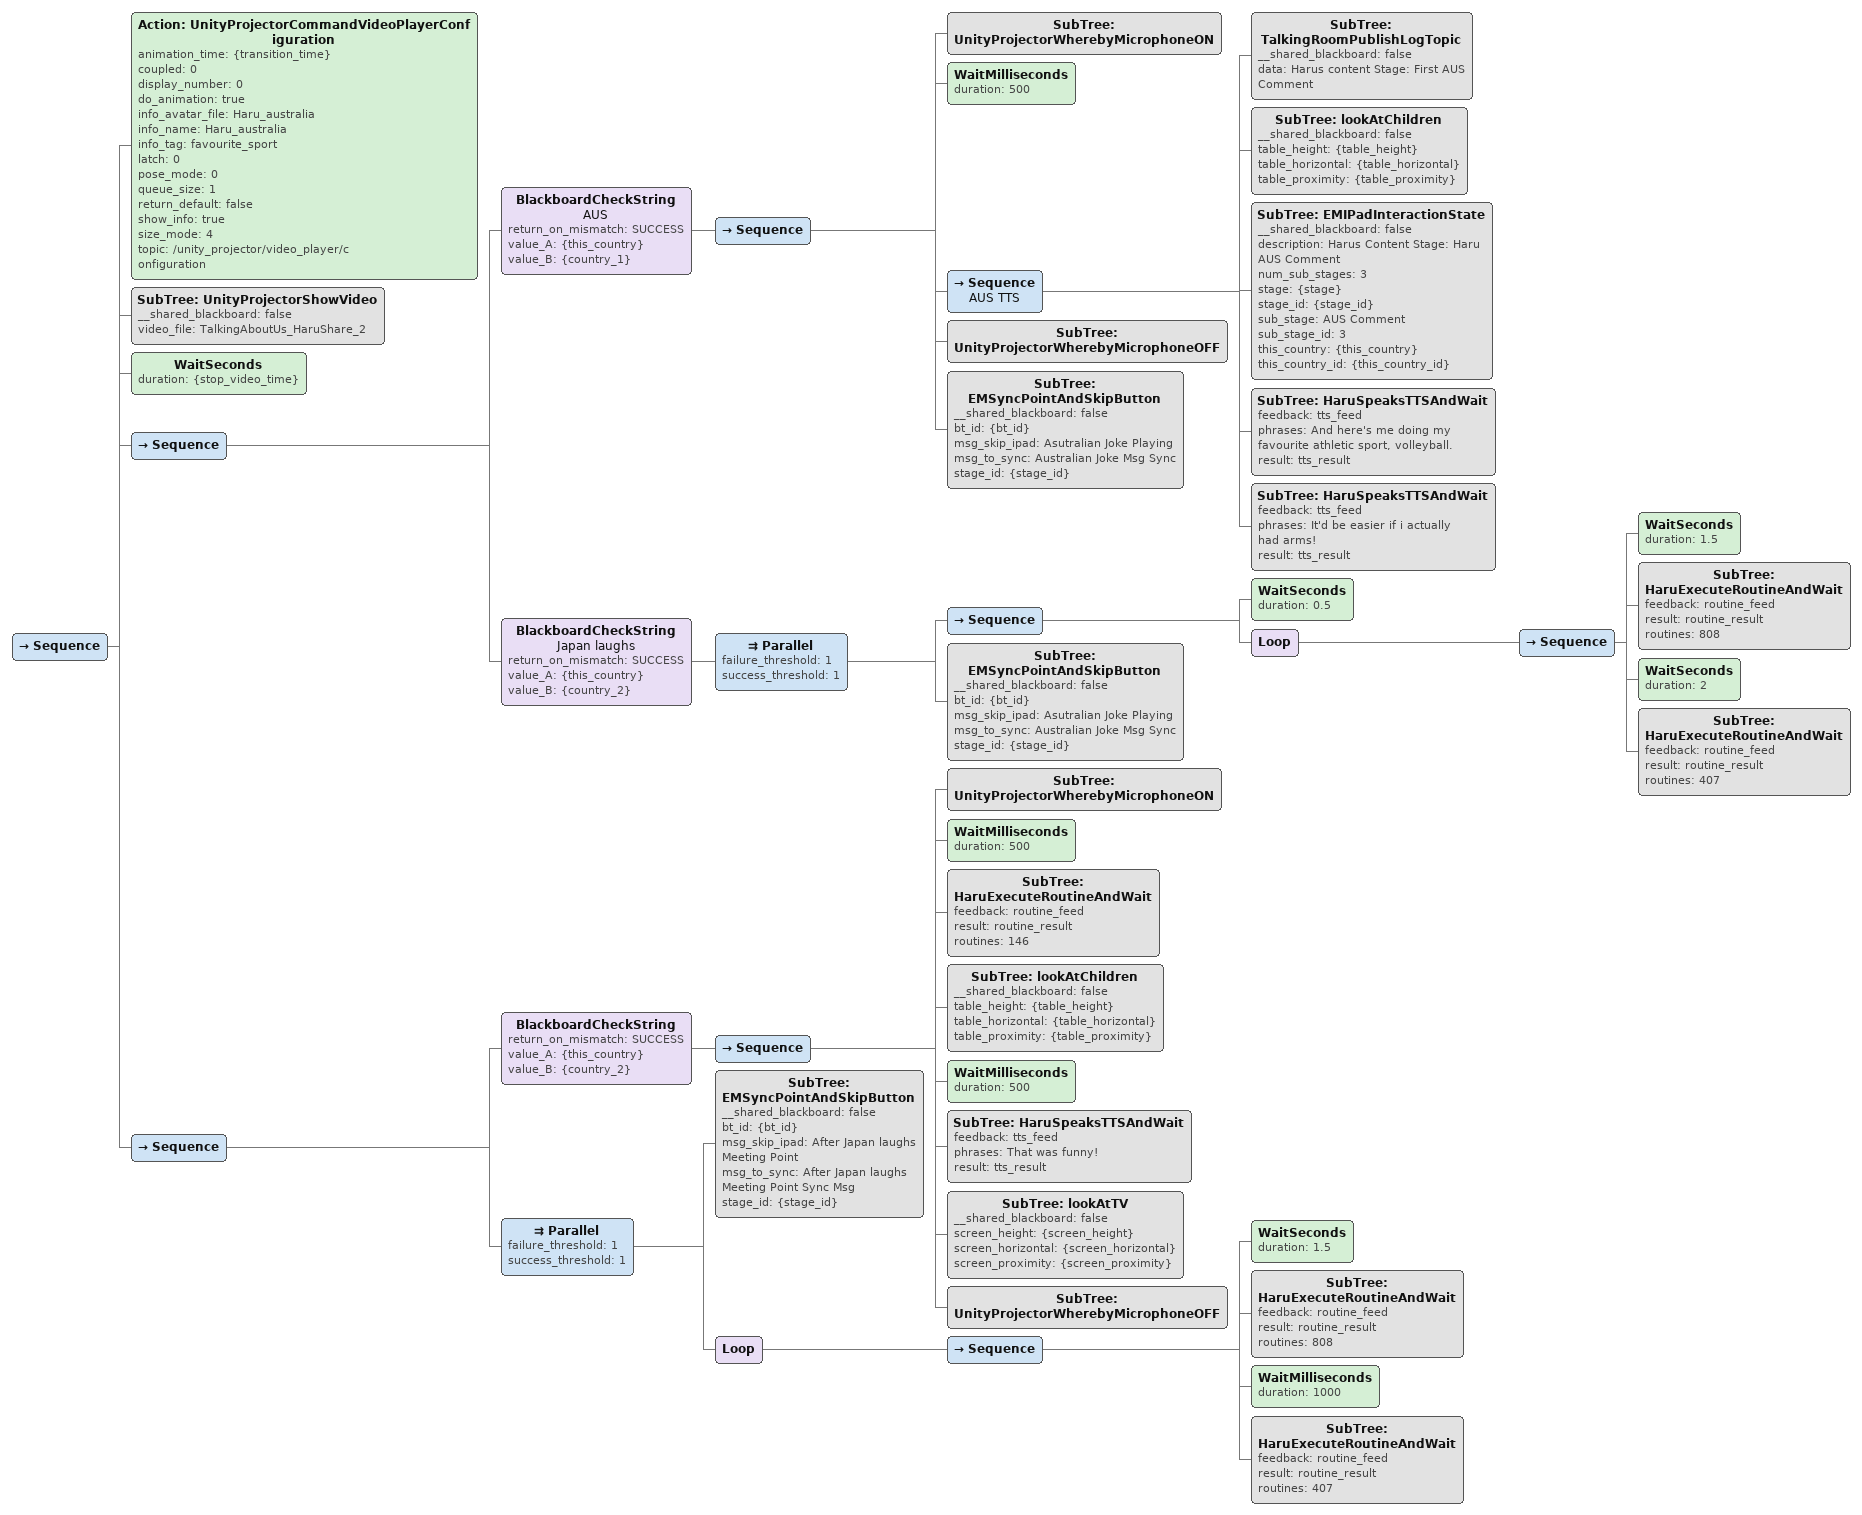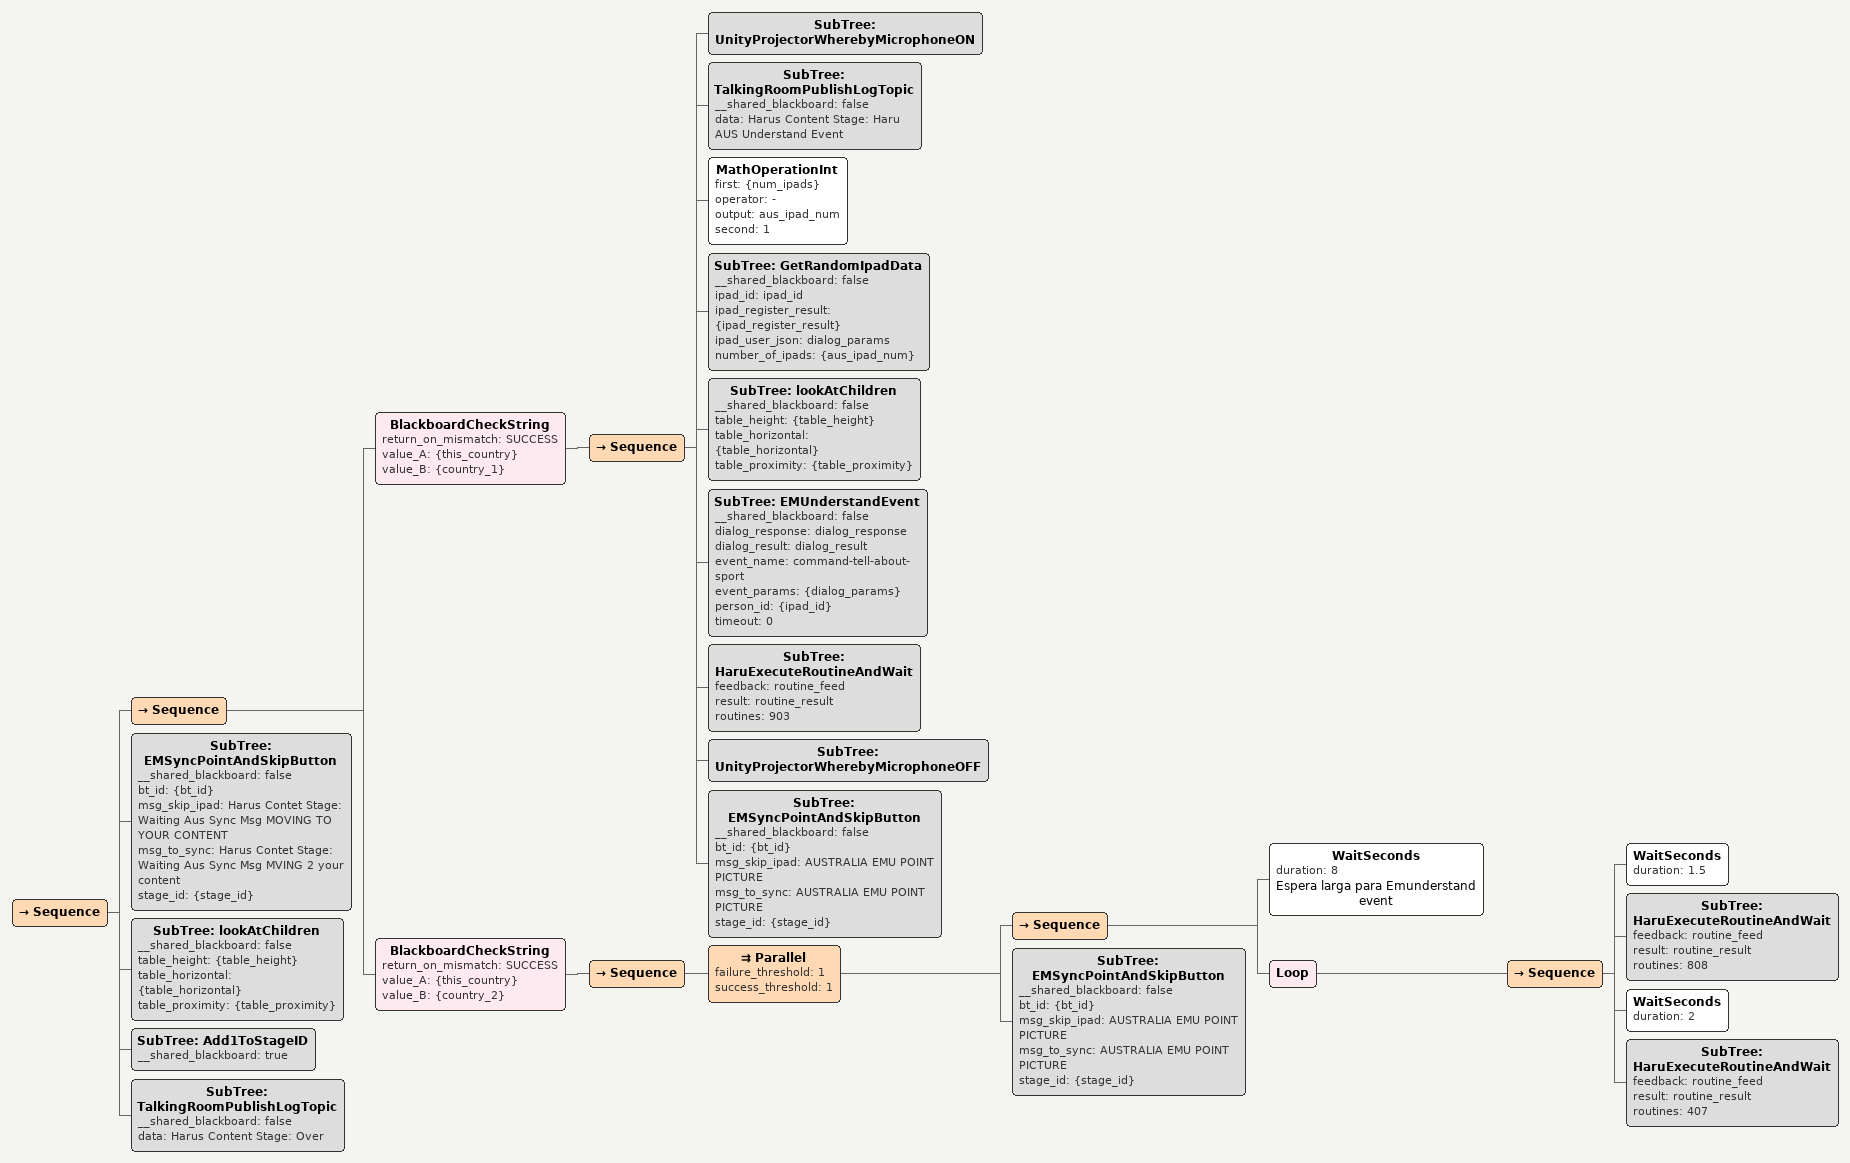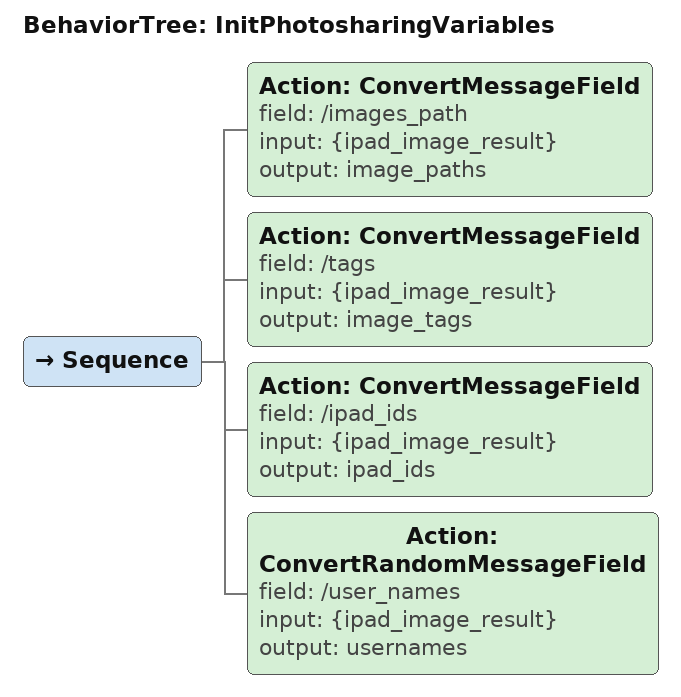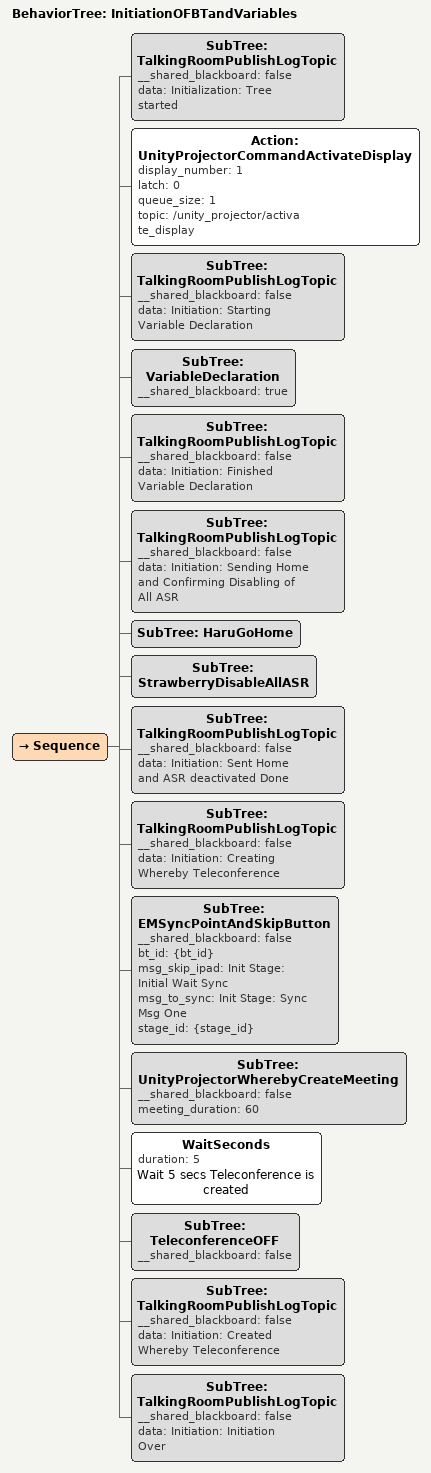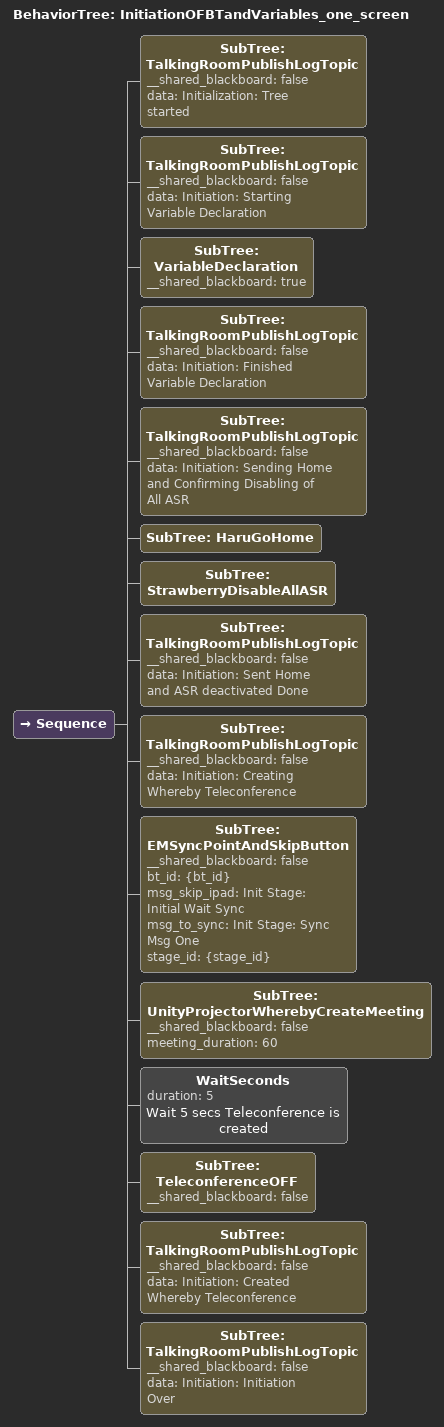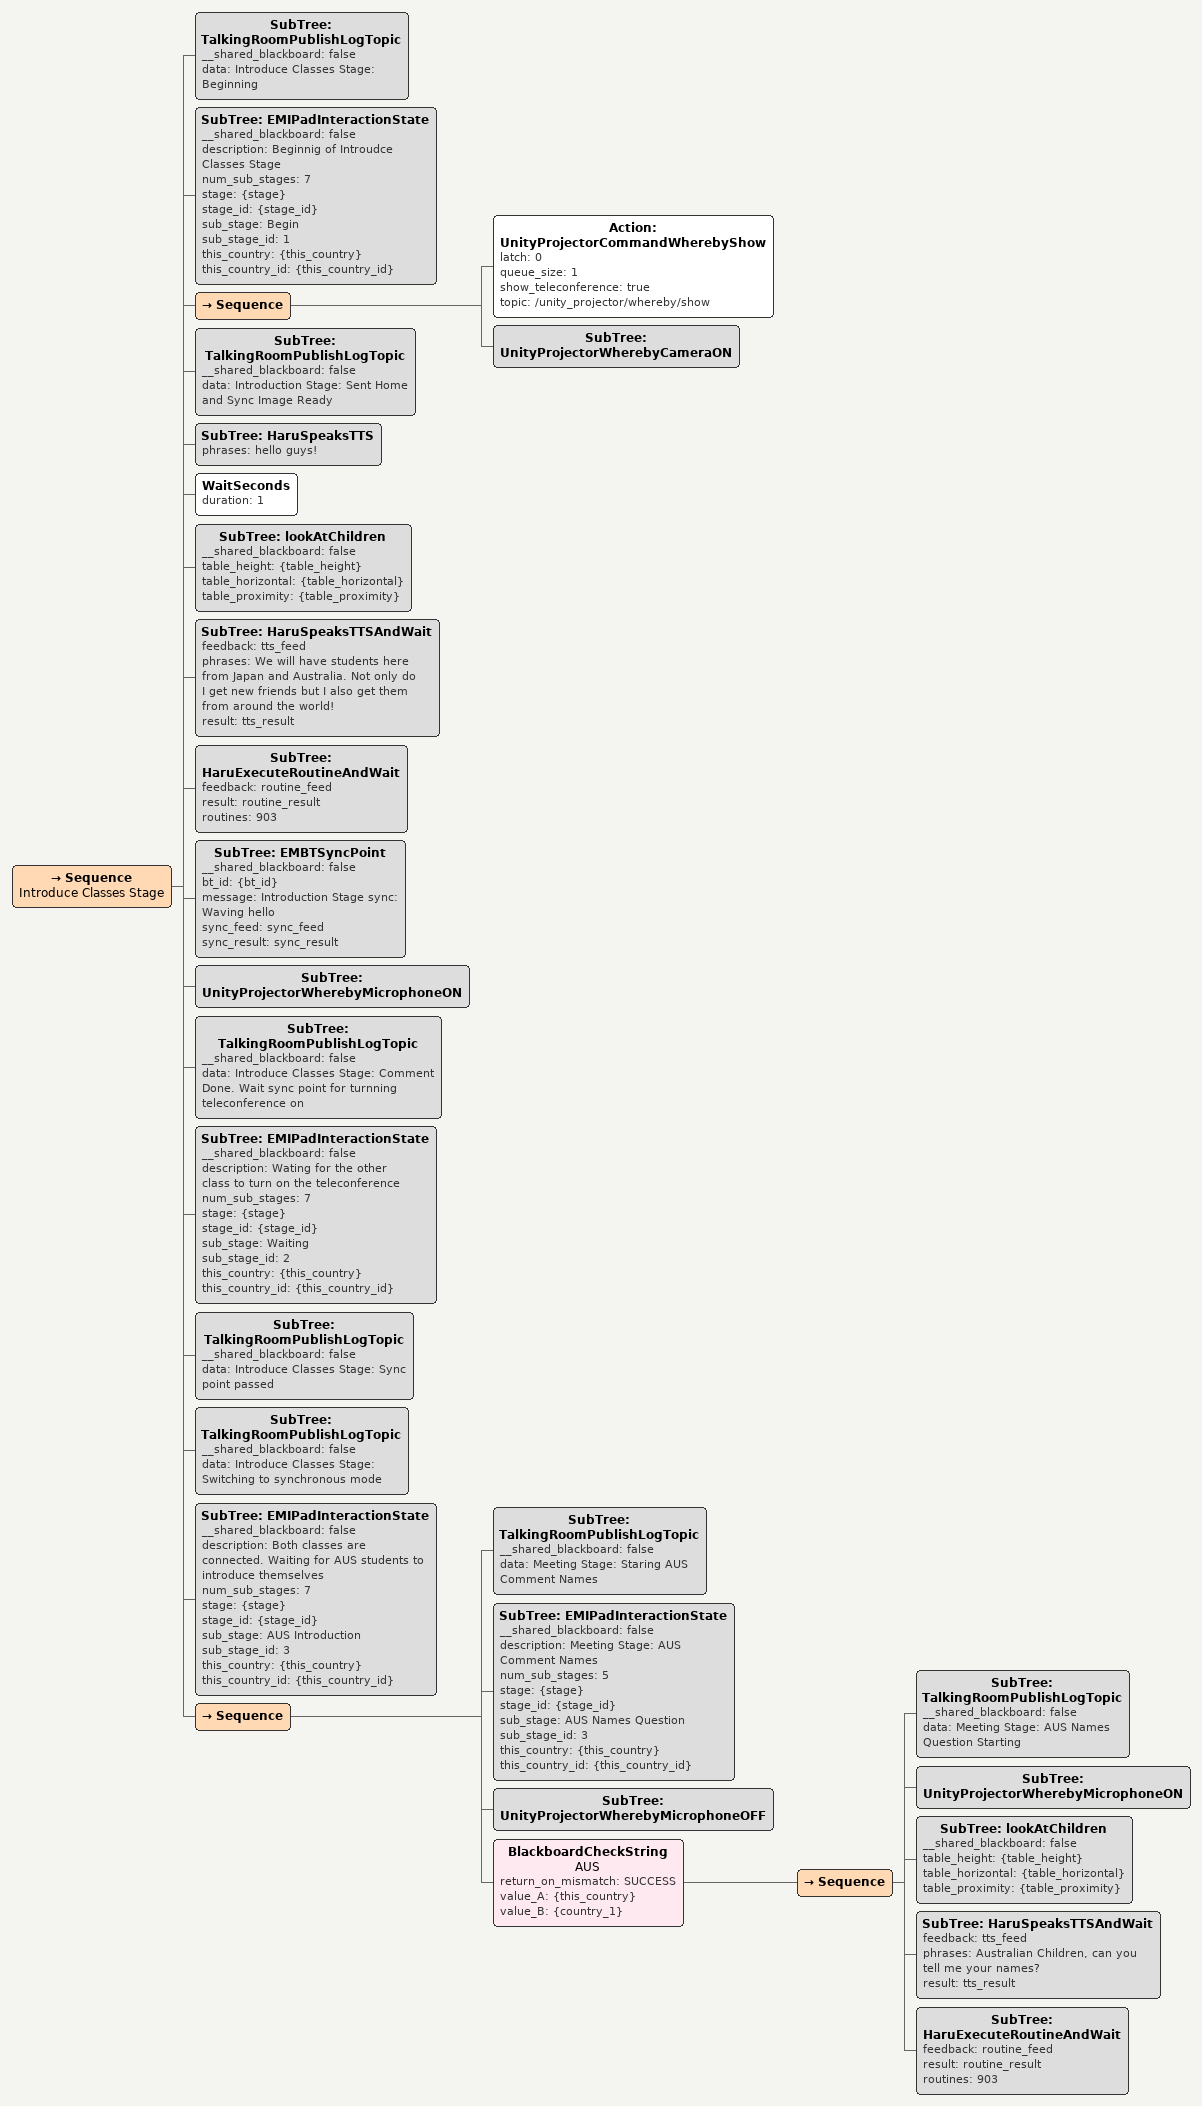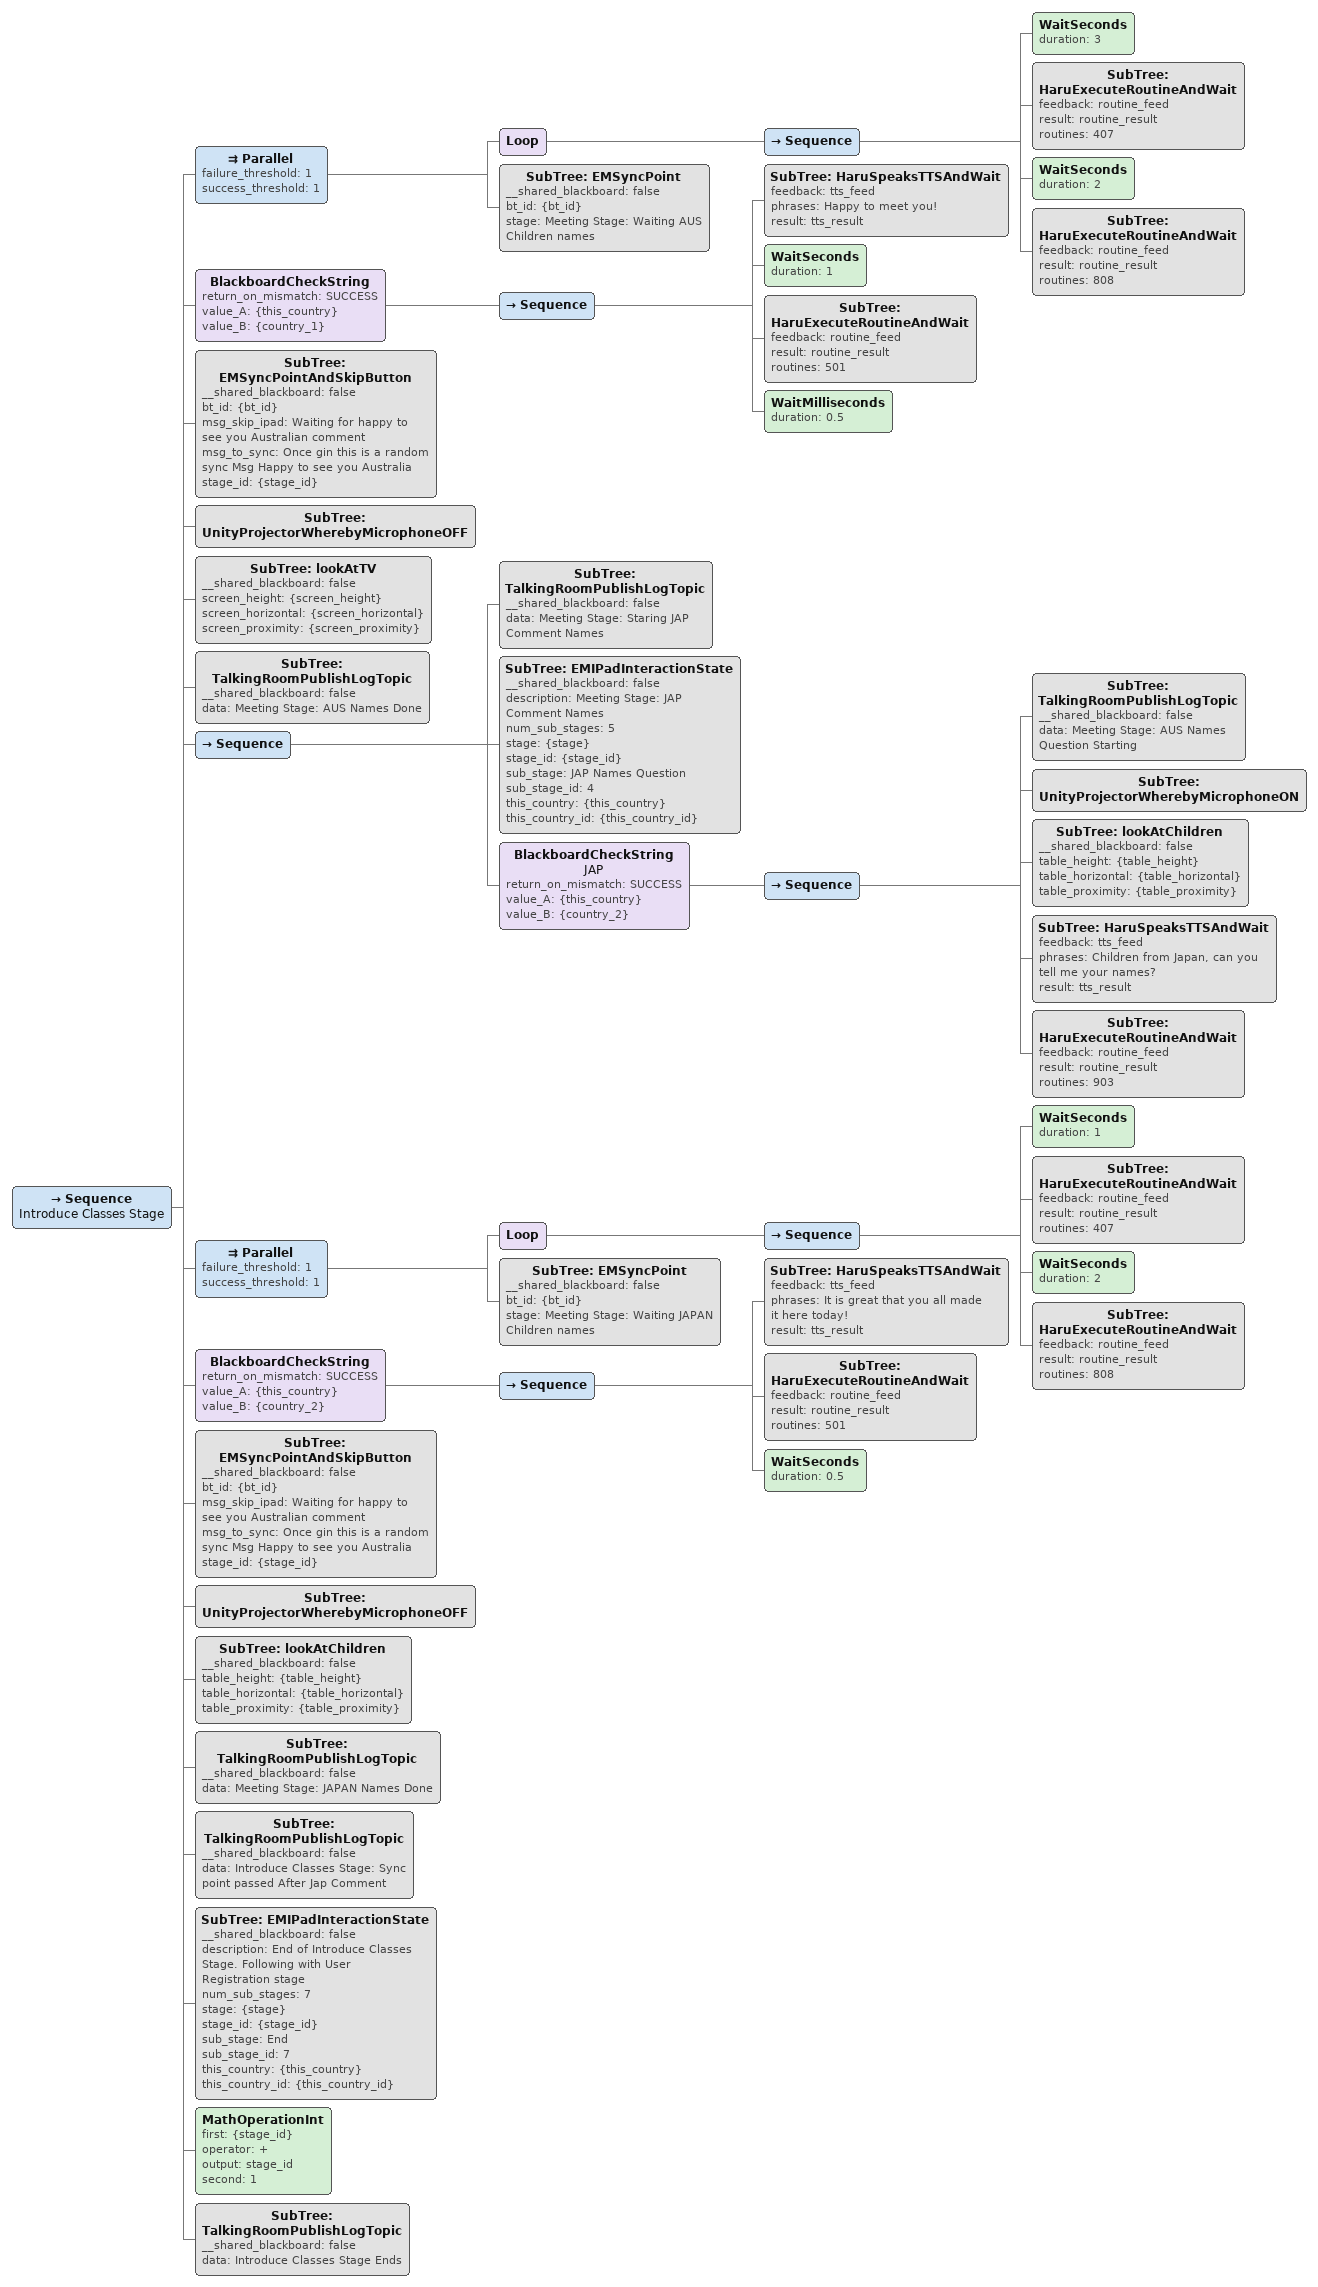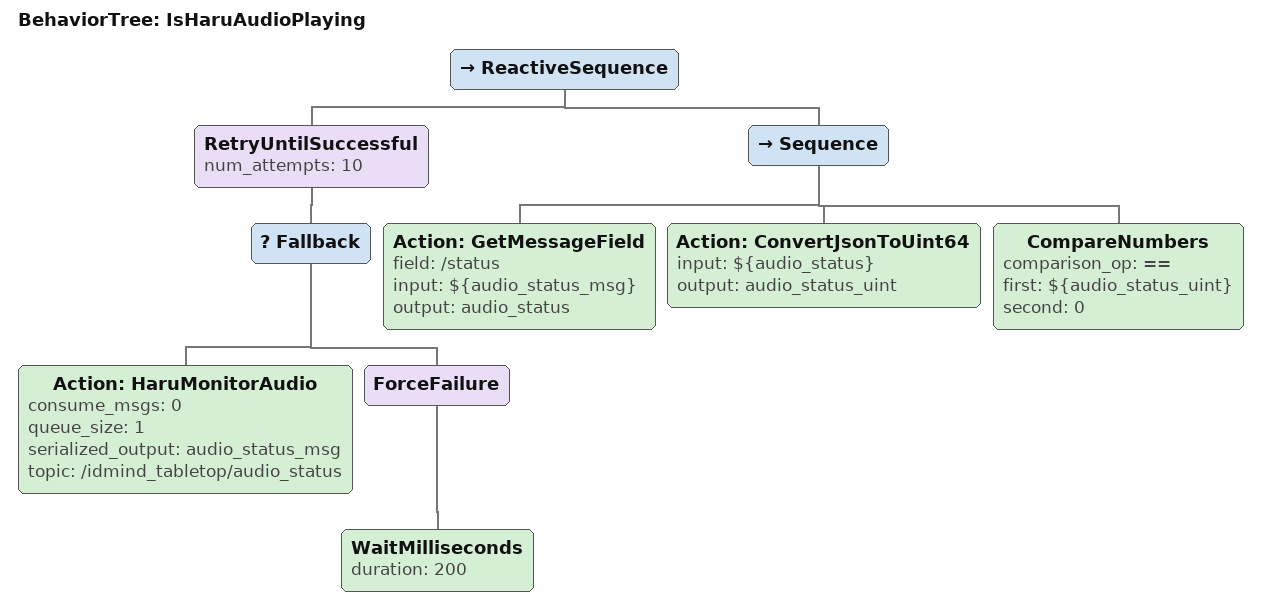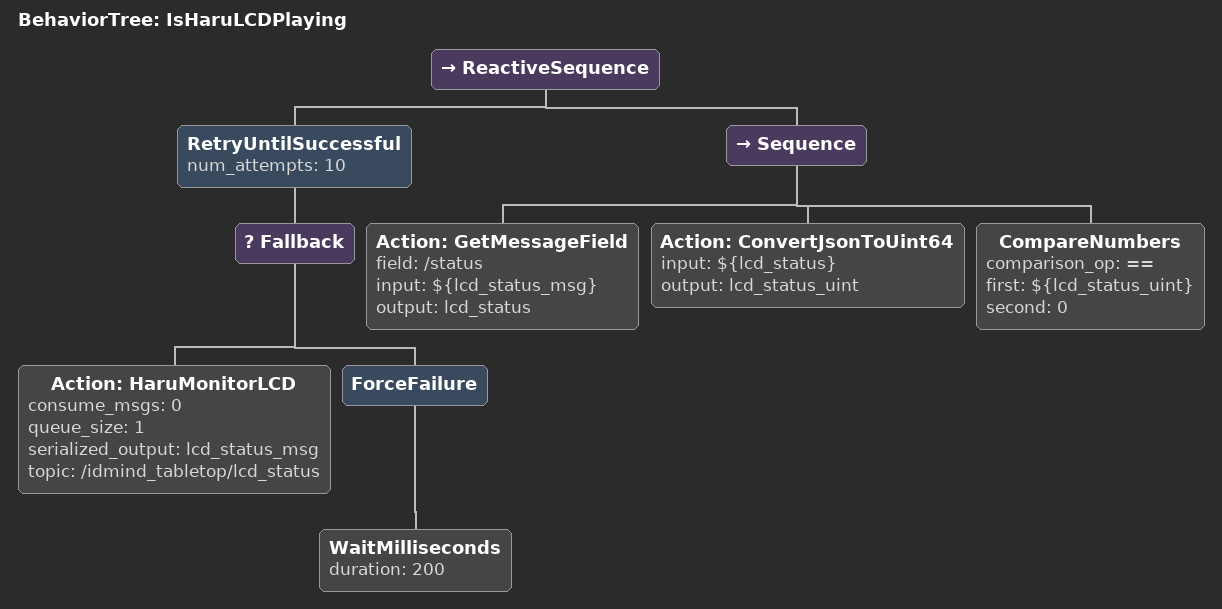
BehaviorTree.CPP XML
<Sequence>
    <Action ID="UnityProjectorCommandVideoPlayerConfiguration" animation_time="{transition_time}" coupled="0" display_number="0" do_animation="true" info_avatar_file="Haru_australia" info_name="Haru_australia" info_tag="favourite_sport" latch="0" pose_mode="0" queue_size="1" return_default="false" show_info="true" size_mode="4" topic="/unity_projector/video_player/configuration"/>
    <SubTree ID="UnityProjectorShowVideo" __shared_blackboard="false" video_file="TalkingAboutUs_HaruShare_2"/>
    <WaitSeconds duration="{stop_video_time}"/>
    <Sequence>
        <BlackboardCheckString name="AUS" return_on_mismatch="SUCCESS" value_A="{this_country}" value_B="{country_1}">
            <Sequence>
                <SubTree ID="UnityProjectorWherebyMicrophoneON"/>
                <WaitMilliseconds duration="500"/>
                <Sequence name="AUS TTS">
                    <SubTree ID="TalkingRoomPublishLogTopic" __shared_blackboard="false" data="Harus content Stage: First AUS Comment"/>
                    <SubTree ID="lookAtChildren" __shared_blackboard="false" table_height="{table_height}" table_horizontal="{table_horizontal}" table_proximity="{table_proximity}"/>
                    <SubTree ID="EMIPadInteractionState" __shared_blackboard="false" description="Harus Content Stage: Haru AUS Comment" num_sub_stages="3" stage="{stage}" stage_id="{stage_id}" sub_stage="AUS Comment" sub_stage_id="3" this_country="{this_country}" this_country_id="{this_country_id}"/>
                    <SubTree ID="HaruSpeaksTTSAndWait" feedback="tts_feed" phrases="And here's me doing my favourite athletic sport, volleyball." result="tts_result"/>
                    <SubTree ID="HaruSpeaksTTSAndWait" feedback="tts_feed" phrases="It'd be easier if i actually had arms!" result="tts_result"/>
                </Sequence>
                <SubTree ID="UnityProjectorWherebyMicrophoneOFF"/>
                <SubTree ID="EMSyncPointAndSkipButton" __shared_blackboard="false" bt_id="{bt_id}" msg_skip_ipad="Asutralian Joke Playing" msg_to_sync="Australian Joke Msg Sync" stage_id="{stage_id}"/>
            </Sequence>
        </BlackboardCheckString>
        <BlackboardCheckString name="Japan laughs" return_on_mismatch="SUCCESS" value_A="{this_country}" value_B="{country_2}">
            <Parallel failure_threshold="1" success_threshold="1">
                <Sequence>
                    <WaitSeconds duration="0.5"/>
                    <Loop>
                        <Sequence>
                            <WaitSeconds duration="1.5"/>
                            <SubTree ID="HaruExecuteRoutineAndWait" feedback="routine_feed" result="routine_result" routines="808"/>
                            <WaitSeconds duration="2"/>
                            <SubTree ID="HaruExecuteRoutineAndWait" feedback="routine_feed" result="routine_result" routines="407"/>
                        </Sequence>
                    </Loop>
                </Sequence>
                <SubTree ID="EMSyncPointAndSkipButton" __shared_blackboard="false" bt_id="{bt_id}" msg_skip_ipad="Asutralian Joke Playing" msg_to_sync="Australian Joke Msg Sync" stage_id="{stage_id}"/>
            </Parallel>
        </BlackboardCheckString>
    </Sequence>
    <Sequence>
        <BlackboardCheckString return_on_mismatch="SUCCESS" value_A="{this_country}" value_B="{country_2}">
            <Sequence>
                <SubTree ID="UnityProjectorWherebyMicrophoneON"/>
                <WaitMilliseconds duration="500"/>
                <SubTree ID="HaruExecuteRoutineAndWait" feedback="routine_feed" result="routine_result" routines="146"/>
                <SubTree ID="lookAtChildren" __shared_blackboard="false" table_height="{table_height}" table_horizontal="{table_horizontal}" table_proximity="{table_proximity}"/>
                <WaitMilliseconds duration="500"/>
                <SubTree ID="HaruSpeaksTTSAndWait" feedback="tts_feed" phrases="That was funny!" result="tts_result"/>
                <SubTree ID="lookAtTV" __shared_blackboard="false" screen_height="{screen_height}" screen_horizontal="{screen_horizontal}" screen_proximity="{screen_proximity}"/>
                <SubTree ID="UnityProjectorWherebyMicrophoneOFF"/>
            </Sequence>
        </BlackboardCheckString>
        <Parallel failure_threshold="1" success_threshold="1">
            <SubTree ID="EMSyncPointAndSkipButton" __shared_blackboard="false" bt_id="{bt_id}" msg_skip_ipad="After Japan laughs Meeting Point" msg_to_sync="After Japan laughs Meeting Point Sync Msg" stage_id="{stage_id}"/>
            <Loop>
                <Sequence>
                    <WaitSeconds duration="1.5"/>
                    <SubTree ID="HaruExecuteRoutineAndWait" feedback="routine_feed" result="routine_result" routines="808"/>
                    <WaitMilliseconds duration="1000"/>
                    <SubTree ID="HaruExecuteRoutineAndWait" feedback="routine_feed" result="routine_result" routines="407"/>
                </Sequence>
            </Loop>
        </Parallel>
    </Sequence>
</Sequence>

<Sequence>
    <Sequence>
        <BlackboardCheckString return_on_mismatch="SUCCESS" value_A="{this_country}" value_B="{country_1}">
            <Sequence>
                <SubTree ID="UnityProjectorWherebyMicrophoneON"/>
                <SubTree ID="TalkingRoomPublishLogTopic" __shared_blackboard="false" data="Harus Content Stage: Haru AUS Understand Event"/>
                <MathOperationInt first="{num_ipads}" operator="-" output="aus_ipad_num" second="1"/>
                <SubTree ID="GetRandomIpadData" __shared_blackboard="false" ipad_id="ipad_id" ipad_register_result="{ipad_register_result}" ipad_user_json="dialog_params" number_of_ipads="{aus_ipad_num}"/>
                <SubTree ID="lookAtChildren" __shared_blackboard="false" table_height="{table_height}" table_horizontal="{table_horizontal}" table_proximity="{table_proximity}"/>
                <SubTree ID="EMUnderstandEvent" __shared_blackboard="false" dialog_response="dialog_response" dialog_result="dialog_result" event_name="command-tell-about-sport" event_params="{dialog_params}" person_id="{ipad_id}" timeout="0"/>
                <SubTree ID="HaruExecuteRoutineAndWait" feedback="routine_feed" result="routine_result" routines="903"/>
                <SubTree ID="UnityProjectorWherebyMicrophoneOFF"/>
                <SubTree ID="EMSyncPointAndSkipButton" __shared_blackboard="false" bt_id="{bt_id}" msg_skip_ipad="AUSTRALIA EMU POINT PICTURE" msg_to_sync="AUSTRALIA EMU POINT PICTURE" stage_id="{stage_id}"/>
            </Sequence>
        </BlackboardCheckString>
        <BlackboardCheckString return_on_mismatch="SUCCESS" value_A="{this_country}" value_B="{country_2}">
            <Sequence>
                <Parallel failure_threshold="1" success_threshold="1">
                    <Sequence>
                        <WaitSeconds duration="8" name="Espera larga para Emunderstand event"/>
                        <Loop>
                            <Sequence>
                                <WaitSeconds duration="1.5"/>
                                <SubTree ID="HaruExecuteRoutineAndWait" feedback="routine_feed" result="routine_result" routines="808"/>
                                <WaitSeconds duration="2"/>
                                <SubTree ID="HaruExecuteRoutineAndWait" feedback="routine_feed" result="routine_result" routines="407"/>
                            </Sequence>
                        </Loop>
                    </Sequence>
                    <SubTree ID="EMSyncPointAndSkipButton" __shared_blackboard="false" bt_id="{bt_id}" msg_skip_ipad="AUSTRALIA EMU POINT PICTURE" msg_to_sync="AUSTRALIA EMU POINT PICTURE" stage_id="{stage_id}"/>
                </Parallel>
            </Sequence>
        </BlackboardCheckString>
    </Sequence>
    <SubTree ID="EMSyncPointAndSkipButton" __shared_blackboard="false" bt_id="{bt_id}" msg_skip_ipad="Harus Contet Stage: Waiting Aus Sync Msg MOVING TO YOUR CONTENT " msg_to_sync="Harus Contet Stage: Waiting Aus Sync Msg MVING 2 your content" stage_id="{stage_id}"/>
    <SubTree ID="lookAtChildren" __shared_blackboard="false" table_height="{table_height}" table_horizontal="{table_horizontal}" table_proximity="{table_proximity}"/>
    <SubTree ID="Add1ToStageID" __shared_blackboard="true"/>
    <SubTree ID="TalkingRoomPublishLogTopic" __shared_blackboard="false" data="Harus Content Stage: Over"/>
</Sequence>

<BehaviorTree ID="InitPhotosharingVariables">
    <Sequence>
        <Action ID="ConvertMessageField" field="/images_path" input="{ipad_image_result}" output="image_paths"/>
        <Action ID="ConvertMessageField" field="/tags" input="{ipad_image_result}" output="image_tags"/>
        <Action ID="ConvertMessageField" field="/ipad_ids" input="{ipad_image_result}" output="ipad_ids"/>
        <Action ID="ConvertRandomMessageField" field="/user_names" input="{ipad_image_result}" output="usernames"/>
    </Sequence>
</BehaviorTree>

<BehaviorTree ID="InitiationOFBTandVariables">
    <Sequence>
        <SubTree ID="TalkingRoomPublishLogTopic" __shared_blackboard="false" data="Initialization: Tree started"/>
        <Action ID="UnityProjectorCommandActivateDisplay" display_number="1" latch="0" queue_size="1" topic="/unity_projector/activate_display"/>
        <SubTree ID="TalkingRoomPublishLogTopic" __shared_blackboard="false" data="Initiation: Starting Variable Declaration"/>
        <SubTree ID="VariableDeclaration" __shared_blackboard="true"/>
        <SubTree ID="TalkingRoomPublishLogTopic" __shared_blackboard="false" data="Initiation: Finished Variable Declaration"/>
        <SubTree ID="TalkingRoomPublishLogTopic" __shared_blackboard="false" data="Initiation: Sending Home and Confirming Disabling of All ASR"/>
        <SubTree ID="HaruGoHome"/>
        <SubTree ID="StrawberryDisableAllASR"/>
        <SubTree ID="TalkingRoomPublishLogTopic" __shared_blackboard="false" data="Initiation: Sent Home and ASR deactivated Done"/>
        <SubTree ID="TalkingRoomPublishLogTopic" __shared_blackboard="false" data="Initiation: Creating Whereby Teleconference"/>
        <SubTree ID="EMSyncPointAndSkipButton" __shared_blackboard="false" bt_id="{bt_id}" msg_skip_ipad="Init Stage: Initial Wait Sync" msg_to_sync="Init Stage: Sync Msg One" stage_id="{stage_id}"/>
        <SubTree ID="UnityProjectorWherebyCreateMeeting" __shared_blackboard="false" meeting_duration="60"/>
        <WaitSeconds duration="5" name="Wait 5 secs Teleconference is created"/>
        <SubTree ID="TeleconferenceOFF" __shared_blackboard="false"/>
        <SubTree ID="TalkingRoomPublishLogTopic" __shared_blackboard="false" data="Initiation: Created Whereby Teleconference"/>
        <SubTree ID="TalkingRoomPublishLogTopic" __shared_blackboard="false" data="Initiation: Initiation Over"/>
    </Sequence>
</BehaviorTree>

<BehaviorTree ID="InitiationOFBTandVariables_one_screen">
    <Sequence>
        <SubTree ID="TalkingRoomPublishLogTopic" __shared_blackboard="false" data="Initialization: Tree started"/>
        <SubTree ID="TalkingRoomPublishLogTopic" __shared_blackboard="false" data="Initiation: Starting Variable Declaration"/>
        <SubTree ID="VariableDeclaration" __shared_blackboard="true"/>
        <SubTree ID="TalkingRoomPublishLogTopic" __shared_blackboard="false" data="Initiation: Finished Variable Declaration"/>
        <SubTree ID="TalkingRoomPublishLogTopic" __shared_blackboard="false" data="Initiation: Sending Home and Confirming Disabling of All ASR"/>
        <SubTree ID="HaruGoHome"/>
        <SubTree ID="StrawberryDisableAllASR"/>
        <SubTree ID="TalkingRoomPublishLogTopic" __shared_blackboard="false" data="Initiation: Sent Home and ASR deactivated Done"/>
        <SubTree ID="TalkingRoomPublishLogTopic" __shared_blackboard="false" data="Initiation: Creating Whereby Teleconference"/>
        <SubTree ID="EMSyncPointAndSkipButton" __shared_blackboard="false" bt_id="{bt_id}" msg_skip_ipad="Init Stage: Initial Wait Sync" msg_to_sync="Init Stage: Sync Msg One" stage_id="{stage_id}"/>
        <SubTree ID="UnityProjectorWherebyCreateMeeting" __shared_blackboard="false" meeting_duration="60"/>
        <WaitSeconds duration="5" name="Wait 5 secs Teleconference is created"/>
        <SubTree ID="TeleconferenceOFF" __shared_blackboard="false"/>
        <SubTree ID="TalkingRoomPublishLogTopic" __shared_blackboard="false" data="Initiation: Created Whereby Teleconference"/>
        <SubTree ID="TalkingRoomPublishLogTopic" __shared_blackboard="false" data="Initiation: Initiation Over"/>
    </Sequence>
</BehaviorTree>

<Sequence name="Introduce Classes Stage">
    <SubTree ID="TalkingRoomPublishLogTopic" __shared_blackboard="false" data="Introduce Classes Stage: Beginning"/>
    <SubTree ID="EMIPadInteractionState" __shared_blackboard="false" description="Beginnig of Introudce Classes Stage" num_sub_stages="7" stage="{stage}" stage_id="{stage_id}" sub_stage="Begin" sub_stage_id="1" this_country="{this_country}" this_country_id="{this_country_id}"/>
    <Sequence>
        <Action ID="UnityProjectorCommandWherebyShow" latch="0" queue_size="1" show_teleconference="true" topic="/unity_projector/whereby/show"/>
        <SubTree ID="UnityProjectorWherebyCameraON"/>
    </Sequence>
    <SubTree ID="TalkingRoomPublishLogTopic" __shared_blackboard="false" data="Introduction Stage: Sent Home and Sync Image Ready"/>
    <SubTree ID="HaruSpeaksTTS" phrases="hello guys!"/>
    <WaitSeconds duration="1"/>
    <SubTree ID="lookAtChildren" __shared_blackboard="false" table_height="{table_height}" table_horizontal="{table_horizontal}" table_proximity="{table_proximity}"/>
    <SubTree ID="HaruSpeaksTTSAndWait" feedback="tts_feed" phrases="We will have students here from Japan and Australia. Not only do I get new friends but I also get them from around the world!" result="tts_result"/>
    <SubTree ID="HaruExecuteRoutineAndWait" feedback="routine_feed" result="routine_result" routines="903"/>
    <SubTree ID="EMBTSyncPoint" __shared_blackboard="false" bt_id="{bt_id}" message="Introduction Stage sync: Waving hello" sync_feed="sync_feed" sync_result="sync_result"/>
    <SubTree ID="UnityProjectorWherebyMicrophoneON"/>
    <SubTree ID="TalkingRoomPublishLogTopic" __shared_blackboard="false" data="Introduce Classes Stage: Comment Done. Wait sync point for turnning teleconference on"/>
    <SubTree ID="EMIPadInteractionState" __shared_blackboard="false" description="Wating for the other class to turn on the teleconference" num_sub_stages="7" stage="{stage}" stage_id="{stage_id}" sub_stage="Waiting" sub_stage_id="2" this_country="{this_country}" this_country_id="{this_country_id}"/>
    <SubTree ID="TalkingRoomPublishLogTopic" __shared_blackboard="false" data="Introduce Classes Stage: Sync point passed"/>
    <SubTree ID="TalkingRoomPublishLogTopic" __shared_blackboard="false" data="Introduce Classes Stage: Switching to synchronous mode"/>
    <SubTree ID="EMIPadInteractionState" __shared_blackboard="false" description="Both classes are connected. Waiting for AUS students to introduce themselves" num_sub_stages="7" stage="{stage}" stage_id="{stage_id}" sub_stage="AUS Introduction" sub_stage_id="3" this_country="{this_country}" this_country_id="{this_country_id}"/>
    <Sequence>
        <SubTree ID="TalkingRoomPublishLogTopic" __shared_blackboard="false" data="Meeting Stage: Staring AUS Comment Names"/>
        <SubTree ID="EMIPadInteractionState" __shared_blackboard="false" description="Meeting Stage: AUS Comment Names" num_sub_stages="5" stage="{stage}" stage_id="{stage_id}" sub_stage="AUS Names Question" sub_stage_id="3" this_country="{this_country}" this_country_id="{this_country_id}"/>
        <SubTree ID="UnityProjectorWherebyMicrophoneOFF"/>
        <BlackboardCheckString name="AUS" return_on_mismatch="SUCCESS" value_A="{this_country}" value_B="{country_1}">
            <Sequence>
                <SubTree ID="TalkingRoomPublishLogTopic" __shared_blackboard="false" data="Meeting Stage: AUS Names Question Starting"/>
                <SubTree ID="UnityProjectorWherebyMicrophoneON"/>
                <SubTree ID="lookAtChildren" __shared_blackboard="false" table_height="{table_height}" table_horizontal="{table_horizontal}" table_proximity="{table_proximity}"/>
                <SubTree ID="HaruSpeaksTTSAndWait" feedback="tts_feed" phrases="Australian Children, can you tell me your names?" result="tts_result"/>
                <SubTree ID="HaruExecuteRoutineAndWait" feedback="routine_feed" result="routine_result" routines="903"/>
            </Sequence>
        </BlackboardCheckString>
    </Sequence>
</Sequence>

<Sequence name="Introduce Classes Stage">
    <Parallel failure_threshold="1" success_threshold="1">
        <Loop>
            <Sequence>
                <WaitSeconds duration="3"/>
                <SubTree ID="HaruExecuteRoutineAndWait" feedback="routine_feed" result="routine_result" routines="407"/>
                <WaitSeconds duration="2"/>
                <SubTree ID="HaruExecuteRoutineAndWait" feedback="routine_feed" result="routine_result" routines="808"/>
            </Sequence>
        </Loop>
        <SubTree ID="EMSyncPoint" __shared_blackboard="false" bt_id="{bt_id}" stage="Meeting Stage: Waiting AUS Children names"/>
    </Parallel>
    <BlackboardCheckString return_on_mismatch="SUCCESS" value_A="{this_country}" value_B="{country_1}">
        <Sequence>
            <SubTree ID="HaruSpeaksTTSAndWait" feedback="tts_feed" phrases="Happy to meet you!" result="tts_result"/>
            <WaitSeconds duration="1"/>
            <SubTree ID="HaruExecuteRoutineAndWait" feedback="routine_feed" result="routine_result" routines="501"/>
            <WaitMilliseconds duration="0.5"/>
        </Sequence>
    </BlackboardCheckString>
    <SubTree ID="EMSyncPointAndSkipButton" __shared_blackboard="false" bt_id="{bt_id}" msg_skip_ipad="Waiting for happy to see you Australian comment" msg_to_sync="Once gin this is a random sync Msg Happy to see you Australia" stage_id="{stage_id}"/>
    <SubTree ID="UnityProjectorWherebyMicrophoneOFF"/>
    <SubTree ID="lookAtTV" __shared_blackboard="false" screen_height="{screen_height}" screen_horizontal="{screen_horizontal}" screen_proximity="{screen_proximity}"/>
    <SubTree ID="TalkingRoomPublishLogTopic" __shared_blackboard="false" data="Meeting Stage: AUS Names Done"/>
    <Sequence>
        <SubTree ID="TalkingRoomPublishLogTopic" __shared_blackboard="false" data="Meeting Stage: Staring JAP Comment Names"/>
        <SubTree ID="EMIPadInteractionState" __shared_blackboard="false" description="Meeting Stage: JAP Comment Names" num_sub_stages="5" stage="{stage}" stage_id="{stage_id}" sub_stage="JAP Names Question" sub_stage_id="4" this_country="{this_country}" this_country_id="{this_country_id}"/>
        <BlackboardCheckString name="JAP" return_on_mismatch="SUCCESS" value_A="{this_country}" value_B="{country_2}">
            <Sequence>
                <SubTree ID="TalkingRoomPublishLogTopic" __shared_blackboard="false" data="Meeting Stage: AUS Names Question Starting"/>
                <SubTree ID="UnityProjectorWherebyMicrophoneON"/>
                <SubTree ID="lookAtChildren" __shared_blackboard="false" table_height="{table_height}" table_horizontal="{table_horizontal}" table_proximity="{table_proximity}"/>
                <SubTree ID="HaruSpeaksTTSAndWait" feedback="tts_feed" phrases="Children from Japan, can you tell me your names?" result="tts_result"/>
                <SubTree ID="HaruExecuteRoutineAndWait" feedback="routine_feed" result="routine_result" routines="903"/>
            </Sequence>
        </BlackboardCheckString>
    </Sequence>
    <Parallel failure_threshold="1" success_threshold="1">
        <Loop>
            <Sequence>
                <WaitSeconds duration="1"/>
                <SubTree ID="HaruExecuteRoutineAndWait" feedback="routine_feed" result="routine_result" routines="407"/>
                <WaitSeconds duration="2"/>
                <SubTree ID="HaruExecuteRoutineAndWait" feedback="routine_feed" result="routine_result" routines="808"/>
            </Sequence>
        </Loop>
        <SubTree ID="EMSyncPoint" __shared_blackboard="false" bt_id="{bt_id}" stage="Meeting Stage: Waiting JAPAN Children names"/>
    </Parallel>
    <BlackboardCheckString return_on_mismatch="SUCCESS" value_A="{this_country}" value_B="{country_2}">
        <Sequence>
            <SubTree ID="HaruSpeaksTTSAndWait" feedback="tts_feed" phrases="It is great that you all made it here today! " result="tts_result"/>
            <SubTree ID="HaruExecuteRoutineAndWait" feedback="routine_feed" result="routine_result" routines="501"/>
            <WaitSeconds duration="0.5"/>
        </Sequence>
    </BlackboardCheckString>
    <SubTree ID="EMSyncPointAndSkipButton" __shared_blackboard="false" bt_id="{bt_id}" msg_skip_ipad="Waiting for happy to see you Australian comment" msg_to_sync="Once gin this is a random sync Msg Happy to see you Australia" stage_id="{stage_id}"/>
    <SubTree ID="UnityProjectorWherebyMicrophoneOFF"/>
    <SubTree ID="lookAtChildren" __shared_blackboard="false" table_height="{table_height}" table_horizontal="{table_horizontal}" table_proximity="{table_proximity}"/>
    <SubTree ID="TalkingRoomPublishLogTopic" __shared_blackboard="false" data="Meeting Stage: JAPAN Names Done"/>
    <SubTree ID="TalkingRoomPublishLogTopic" __shared_blackboard="false" data="Introduce Classes Stage: Sync point passed After Jap Comment"/>
    <SubTree ID="EMIPadInteractionState" __shared_blackboard="false" description="End of Introduce Classes Stage. Following with User Registration stage" num_sub_stages="7" stage="{stage}" stage_id="{stage_id}" sub_stage="End" sub_stage_id="7" this_country="{this_country}" this_country_id="{this_country_id}"/>
    <MathOperationInt first="{stage_id}" operator="+" output="stage_id" second="1"/>
    <SubTree ID="TalkingRoomPublishLogTopic" __shared_blackboard="false" data="Introduce Classes Stage Ends"/>
</Sequence>

<BehaviorTree ID="IsHaruAudioPlaying">
    <ReactiveSequence>
        <RetryUntilSuccessful num_attempts="10">
            <Fallback>
                <Action ID="HaruMonitorAudio" consume_msgs="0" queue_size="1" serialized_output="audio_status_msg" topic="/idmind_tabletop/audio_status"/>
                <ForceFailure>
                    <WaitMilliseconds duration="200"/>
                </ForceFailure>
            </Fallback>
        </RetryUntilSuccessful>
        <Sequence>
            <Action ID="GetMessageField" field="/status" input="${audio_status_msg}" output="audio_status"/>
            <Action ID="ConvertJsonToUint64" input="${audio_status}" output="audio_status_uint"/>
            <CompareNumbers comparison_op="==" first="${audio_status_uint}" second="0"/>
        </Sequence>
    </ReactiveSequence>
</BehaviorTree>

<BehaviorTree ID="IsHaruLCDPlaying">
    <ReactiveSequence>
        <RetryUntilSuccessful num_attempts="10">
            <Fallback>
                <Action ID="HaruMonitorLCD" consume_msgs="0" queue_size="1" serialized_output="lcd_status_msg" topic="/idmind_tabletop/lcd_status"/>
                <ForceFailure>
                    <WaitMilliseconds duration="200"/>
                </ForceFailure>
            </Fallback>
        </RetryUntilSuccessful>
        <Sequence>
            <Action ID="GetMessageField" field="/status" input="${lcd_status_msg}" output="lcd_status"/>
            <Action ID="ConvertJsonToUint64" input="${lcd_status}" output="lcd_status_uint"/>
            <CompareNumbers comparison_op="==" first="${lcd_status_uint}" second="0"/>
        </Sequence>
    </ReactiveSequence>
</BehaviorTree>
